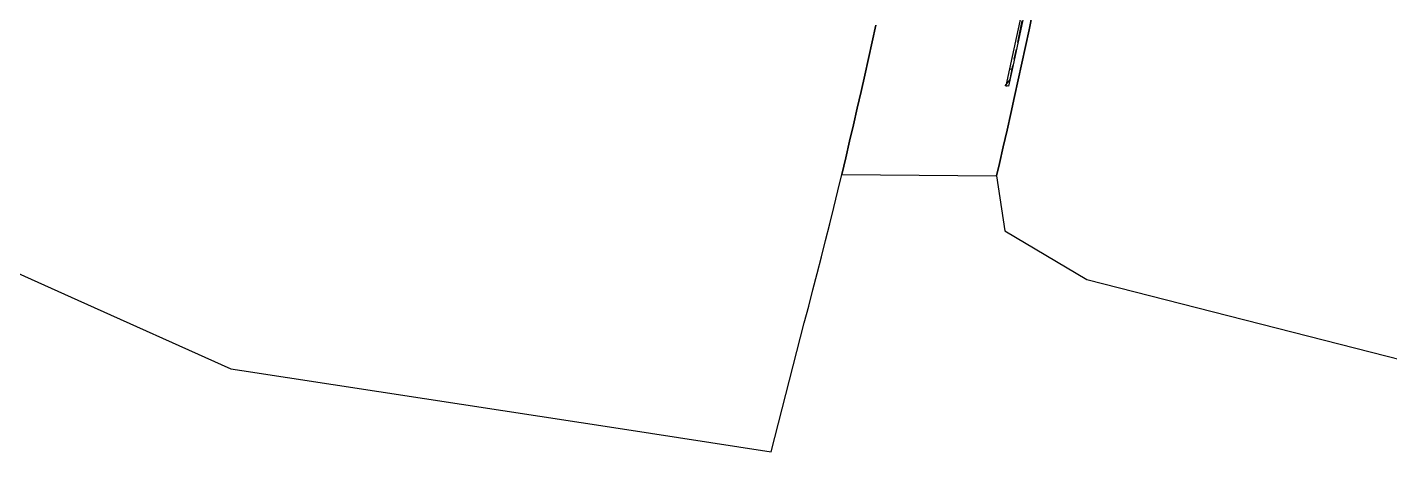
# Model space of a CAD drawing. Extents: x 301026 to 301961, y 6172667 to 6173436.
# Drawn here: x 301345.7 to 301589.2, y 6172851.6 to 6172927.5 of the extents above; entities that cross this region are included whole.
import ezdxf

# ---------------------------------------------------------------- set-up
doc = ezdxf.new("R2010")
doc.units = 0
doc.linetypes.add('Cable Exist UG', pattern=[8.2, 4, -1.2, 1.8, -1.2])
doc.layers.add('Cadastre Land Parcels_SP_EXT', color=9, linetype='Continuous', lineweight=5)
doc.layers.add('Cadastre Roads_SP_EXT', color=9, linetype='Continuous', lineweight=5)
doc.layers.add('Duct_SP_EXT', color=7, linetype='Continuous')
doc.layers.add('Mains_SL_EXT', color=7, linetype='Continuous')

msp = doc.modelspace()

# ---------------------------------------------------------------- linework, layer by layer
at = {"layer": 'Cadastre Land Parcels_SP_EXT', "color": 250, "linetype": 'Continuous', "lineweight": -3}
for points in [[(301525.37, 6172930.06), (301524.75, 6172927.06), (301524.11, 6172924.07), (301523.47, 6172921.07), (301522.82, 6172918.08), (301522.16, 6172915.09), (301521.5, 6172912.1), (301520.82, 6172909.11), (301520.14, 6172906.13), (301519.45, 6172903.14), (301518.94, 6172900.95), (301520.43, 6172891.07), (301535.05, 6172882.39), (301619.78, 6172860.76)], [(301332.57, 6172888.66), (301354.72, 6172878.7), (301382.08, 6172866.4), (301384.06, 6172866.1), (301416.68, 6172861.09), (301451.28, 6172855.77), (301478.68, 6172851.56), (301484.58, 6172874.65), (301485.36, 6172877.59), (301486.12, 6172880.53), (301486.88, 6172883.48), (301487.63, 6172886.42), (301488.38, 6172889.37), (301489.12, 6172892.32), (301489.84, 6172895.28), (301490.56, 6172898.23), (301491.28, 6172901.19), (301491.98, 6172904.14), (301492.68, 6172907.1), (301493.37, 6172910.07), (301494.05, 6172913.03), (301494.73, 6172915.99), (301495.4, 6172918.96), (301496.05, 6172921.93), (301496.71, 6172924.9), (301497.35, 6172927.87)]]:
    msp.add_lwpolyline(points, dxfattribs=at)
at = {"layer": 'Cadastre Roads_SP_EXT', "color": 250, "linetype": 'Continuous', "lineweight": -3}
msp.add_lwpolyline([(301497.35, 6172927.87), (301496.71, 6172924.9), (301496.05, 6172921.93), (301495.4, 6172918.96), (301494.73, 6172915.99), (301494.05, 6172913.03), (301493.37, 6172910.07), (301492.68, 6172907.1), (301491.98, 6172904.14), (301491.28, 6172901.19), (301518.94, 6172900.95), (301519.45, 6172903.14), (301519.45, 6172903.14), (301520.14, 6172906.13), (301520.82, 6172909.11), (301521.5, 6172912.1), (301522.16, 6172915.09), (301522.82, 6172918.08), (301523.47, 6172921.07), (301524.11, 6172924.07), (301524.75, 6172927.06), (301525.37, 6172930.06)], dxfattribs=at)
at = {"layer": 'Duct_SP_EXT'}
for p, q in [((301523.27, 6172929.45), (301521.26, 6172920.04)), ((301523.74, 6172929.35), (301521.73, 6172919.94)), ((301521.26, 6172920.04), (301520.6, 6172917.05)), ((301521.73, 6172919.94), (301521.07, 6172916.95)), ((301521.26, 6172920.04), (301521.5, 6172919.99)), ((301521.73, 6172919.94), (301521.5, 6172919.99)), ((301520.6, 6172917.05), (301520.84, 6172917)), ((301521.07, 6172916.95), (301520.84, 6172917))]:
    msp.add_line(p, q, dxfattribs=at)
at = {"layer": 'Mains_SL_EXT', "linetype": 'Cable Exist UG', "flags": 128}
msp.add_lwpolyline([(301520.46, 6172917), (301521.36, 6172918.14), (301525.82, 6172939.79), (301531.36, 6172969.34), (301531.06, 6172970.9)], dxfattribs=at)

doc.saveas('drawing.dxf')
